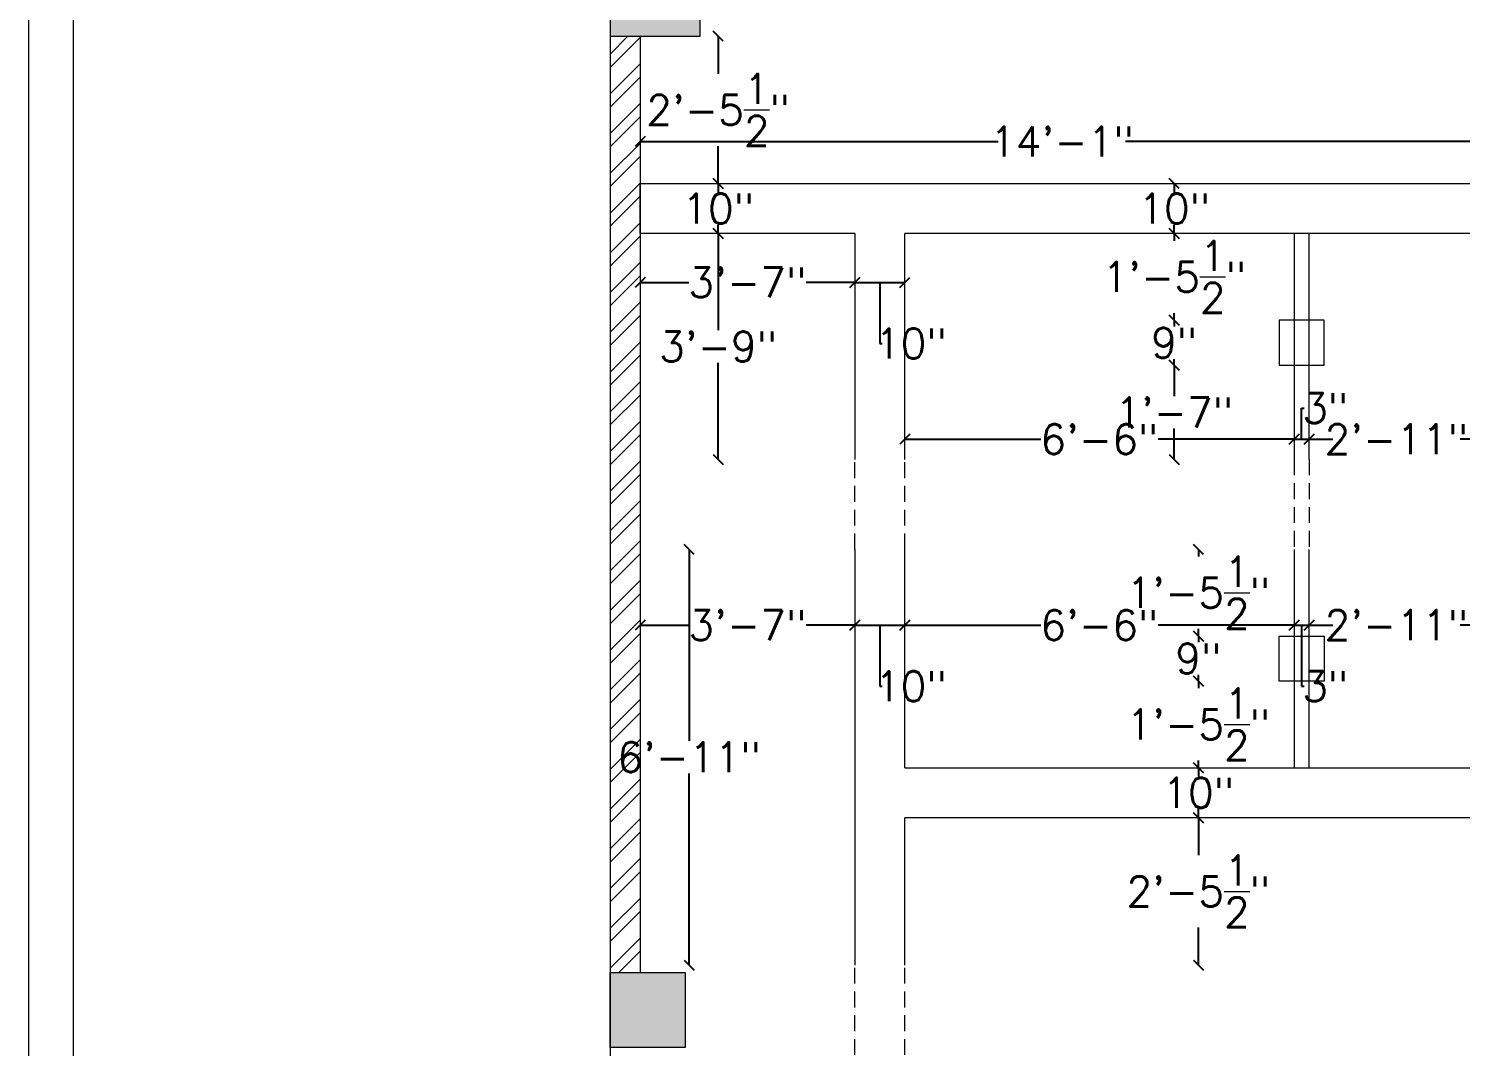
# Model space of a CAD drawing. Header units: inches. Extents: x 111501 to 134888, y 46021 to 52102.
# Drawn here: x 117990.5 to 118277.5, y 48165.2 to 48369.1 of the extents above; entities that cross this region are included whole.
import ezdxf

# ---------------------------------------------------------------- set-up
doc = ezdxf.new("R2010")
doc.units = ezdxf.units.IN
doc.header["$MEASUREMENT"] = 0
doc.linetypes.add('HIDDEN2', pattern=[4.7625, 3.175, -1.5875])
for name, color, linetype, lineweight in [('column', 252, 'Continuous', 9), ('dimension', 250, 'Continuous', 0), ('SHEET', 7, 'Continuous', 30), ('wall', 7, 'Continuous', 9)]:
    doc.layers.add(name, color=color, linetype=linetype, lineweight=lineweight)
doc.layers.add('false ceiling', color=5, linetype='Continuous')
doc.styles.get("Standard").update_dxf_attribs({"font": 'txt.shx', "height": 6})
doc.dimstyles.new('Standard$0', dxfattribs={"dimtxt": 4, "dimasz": 2, "dimexe": 0.125, "dimexo": 0.125, "dimgap": 0.25, "dimtad": 0, "dimtih": 1, "dimtoh": 1, "dimdec": 1, "dimlfac": -1, "dimzin": 0, "dimdsep": 46, "dimlunit": 4, "dimtxsty": 'Standard', "dimblk": 'OBLIQUE', "dimblk1": 'DOTSMALL', "dimblk2": 'DOTSMALL', "dimcen": 0, "dimse1": 1, "dimse2": 1, "dimadec": 0, "dimazin": 0, "dimtfac": 1, "dimtdec": 1, "dimtofl": 0, "dimtmove": 0, "dimatfit": 3, "dimfxl": 1, "dimtolj": 1, "dimtzin": 0, "dimarcsym": 0})

# ---------------------------------------------------------------- blocks, each defined once
blk = doc.blocks.new('_Oblique')
at = {"color": 0, "linetype": 'ByBlock', "lineweight": -2}
blk.add_line((-0.5, -0.5), (0.5, 0.5), dxfattribs=at)
blk = doc.blocks.new('*D627')
at = {"layer": 'Defpoints', "color": 0, "transparency": 16777216}
for p in [(118120.02, 48367.59), (118120.02, 48338.09), (118128.65, 48338.09)]:
    blk.add_point(p, dxfattribs=at)
at = {"layer": 'dimension', "color": 0, "lineweight": -2, "transparency": 16777216}
for p, q in [((118128.65, 48367.59), (118128.65, 48360.09)), ((118128.65, 48338.09), (118128.65, 48345.59))]:
    blk.add_line(p, q, dxfattribs=at)
at = {"layer": 'dimension', "color": 0, "lineweight": -2, "transparency": 16777216, "xscale": 2, "yscale": 2, "zscale": 2}
for p, rotation in [((118128.65, 48367.59), 90), ((118128.65, 48338.09), 270)]:
    blk.add_blockref('_Oblique', p, dxfattribs=dict(at, rotation=rotation))
at = {"layer": 'dimension', "color": 0, "lineweight": 5, "transparency": 16777216, "insert": (118128.65, 48352.84), "char_height": 6, "attachment_point": 5}
blk.add_mtext('\\A1;2\'-5{\\H1.000000x;\\S1/2;}"', dxfattribs=at)
blk = doc.blocks.new('_DOTSMALL')
at = {"color": 0, "linetype": 'ByBlock', "lineweight": -2, "const_width": 0.5}
blk.add_lwpolyline([(-0.0625, 0, 1), (0.0625, 0, 1)], format="xyb", close=True, dxfattribs=at)
blk = doc.blocks.new('*D628')
at = {"layer": 'Defpoints', "color": 0, "lineweight": 5, "transparency": 16777216}
for p in [(118120.02, 48338.09), (118128.65, 48328.09), (118152.27, 48328.09)]:
    blk.add_point(p, dxfattribs=at)
at = {"layer": 'dimension', "color": 0, "lineweight": -2, "transparency": 16777216}
for p, q in [((118128.65, 48338.09), (118128.65, 48336.34)), ((118128.65, 48328.09), (118128.65, 48329.84))]:
    blk.add_line(p, q, dxfattribs=at)
at = {"layer": 'dimension', "color": 0, "lineweight": -2, "transparency": 16777216, "xscale": 2, "yscale": 2, "zscale": 2}
for p, rotation in [((118128.65, 48338.09), 90), ((118128.65, 48328.09), 270)]:
    blk.add_blockref('_Oblique', p, dxfattribs=dict(at, rotation=rotation))
at = {"layer": 'dimension', "color": 0, "lineweight": 5, "transparency": 16777216, "insert": (118128.65, 48333.09), "char_height": 6, "attachment_point": 5}
blk.add_mtext('\\A1;10"', dxfattribs=at)
blk = doc.blocks.new('*D629')
at = {"layer": 'Defpoints', "color": 0, "lineweight": 5, "transparency": 16777216}
for p in [(118142.24, 48264.87), (118122.82, 48181.66), (118145.52, 48181.66)]:
    blk.add_point(p, dxfattribs=at)
at = {"layer": 'dimension', "color": 0, "lineweight": -2, "transparency": 16777216}
for p, q in [((118122.82, 48264.87), (118122.82, 48226.52)), ((118122.82, 48181.66), (118122.82, 48220.02))]:
    blk.add_line(p, q, dxfattribs=at)
at = {"layer": 'dimension', "color": 0, "lineweight": -2, "transparency": 16777216, "xscale": 2, "yscale": 2, "zscale": 2}
for p, rotation in [((118122.82, 48264.87), 90), ((118122.82, 48181.66), 270)]:
    blk.add_blockref('_Oblique', p, dxfattribs=dict(at, rotation=rotation))
at = {"layer": 'dimension', "color": 0, "lineweight": 5, "transparency": 16777216, "insert": (118122.82, 48223.27), "char_height": 6, "attachment_point": 5}
blk.add_mtext('\\A1;6\'-11"', dxfattribs=at)
blk = doc.blocks.new('*D630')
at = {"layer": 'Defpoints', "color": 0, "transparency": 16777216}
for p in [(118113.01, 48328.09), (118156.01, 48328.09), (118156.01, 48318.33)]:
    blk.add_point(p, dxfattribs=at)
at = {"layer": 'dimension', "color": 0, "lineweight": -2, "transparency": 16777216}
for p, q in [((118113.01, 48318.33), (118122.76, 48318.33)), ((118156.01, 48318.33), (118146.26, 48318.33))]:
    blk.add_line(p, q, dxfattribs=at)
at = {"layer": 'dimension', "color": 0, "lineweight": -2, "transparency": 16777216, "xscale": 2, "yscale": 2, "zscale": 2, "rotation": 180}
blk.add_blockref('_Oblique', (118113.01, 48318.33), dxfattribs=at)
at = {"layer": 'dimension', "color": 0, "lineweight": -2, "transparency": 16777216, "xscale": 2, "yscale": 2, "zscale": 2}
blk.add_blockref('_Oblique', (118156.01, 48318.33), dxfattribs=at)
at = {"layer": 'dimension', "color": 0, "lineweight": 5, "transparency": 16777216, "insert": (118134.51, 48318.33), "char_height": 6, "attachment_point": 5}
blk.add_mtext('\\A1;3\'-7"', dxfattribs=at)
blk = doc.blocks.new('*D631')
at = {"layer": 'Defpoints', "color": 0, "lineweight": 5, "transparency": 16777216}
for p in [(118156.01, 48328.09), (118166.01, 48328.09), (118166.01, 48318.33)]:
    blk.add_point(p, dxfattribs=at)
at = {"layer": 'dimension', "color": 0, "lineweight": -2, "transparency": 16777216}
for p, q in [((118156.01, 48318.33), (118166.01, 48318.33)), ((118161.01, 48318.33), (118161.01, 48306.08)), ((118161.01, 48306.08), (118161.51, 48306.08))]:
    blk.add_line(p, q, dxfattribs=at)
at = {"layer": 'dimension', "color": 0, "lineweight": -2, "transparency": 16777216, "xscale": 2, "yscale": 2, "zscale": 2, "rotation": 180}
blk.add_blockref('_Oblique', (118156.01, 48318.33), dxfattribs=at)
at = {"layer": 'dimension', "color": 0, "lineweight": -2, "transparency": 16777216, "xscale": 2, "yscale": 2, "zscale": 2}
blk.add_blockref('_Oblique', (118166.01, 48318.33), dxfattribs=at)
at = {"layer": 'dimension', "color": 0, "lineweight": 5, "transparency": 16777216, "insert": (118167.26, 48306.08), "char_height": 6, "attachment_point": 5}
blk.add_mtext('\\A1;10"', dxfattribs=at)
blk = doc.blocks.new('*D632')
at = {"layer": 'Defpoints', "color": 0, "transparency": 16777216}
for p in [(118224.84, 48211.16), (118241.27, 48211.16), (118237.22, 48181.66)]:
    blk.add_point(p, dxfattribs=at)
at = {"layer": 'dimension', "color": 0, "lineweight": -2, "transparency": 16777216}
for p, q in [((118224.84, 48211.16), (118224.84, 48203.66)), ((118224.84, 48181.66), (118224.84, 48189.16))]:
    blk.add_line(p, q, dxfattribs=at)
at = {"layer": 'dimension', "color": 0, "lineweight": -2, "transparency": 16777216, "xscale": 2, "yscale": 2, "zscale": 2}
for p, rotation in [((118224.84, 48211.16), 90), ((118224.84, 48181.66), 270)]:
    blk.add_blockref('_Oblique', p, dxfattribs=dict(at, rotation=rotation))
at = {"layer": 'dimension', "color": 0, "lineweight": 5, "transparency": 16777216, "insert": (118224.84, 48196.41), "char_height": 6, "attachment_point": 5}
blk.add_mtext('\\A1;2\'-5{\\H1.000000x;\\S1/2;}"', dxfattribs=at)
blk = doc.blocks.new('*D633')
at = {"layer": 'Defpoints', "color": 0, "transparency": 16777216}
for p in [(118224.84, 48221.16), (118233.47, 48221.16), (118233.47, 48211.16)]:
    blk.add_point(p, dxfattribs=at)
at = {"layer": 'dimension', "color": 0, "lineweight": -2, "transparency": 16777216}
for p, q in [((118224.84, 48221.16), (118224.84, 48219.41)), ((118224.84, 48211.16), (118224.84, 48212.91))]:
    blk.add_line(p, q, dxfattribs=at)
at = {"layer": 'dimension', "color": 0, "lineweight": -2, "transparency": 16777216, "xscale": 2, "yscale": 2, "zscale": 2}
for p, rotation in [((118224.84, 48221.16), 90), ((118224.84, 48211.16), 270)]:
    blk.add_blockref('_Oblique', p, dxfattribs=dict(at, rotation=rotation))
at = {"layer": 'dimension', "color": 0, "lineweight": 5, "transparency": 16777216, "insert": (118224.84, 48216.16), "char_height": 6, "attachment_point": 5}
blk.add_mtext('\\A1;10"', dxfattribs=at)
blk = doc.blocks.new('*D634')
at = {"layer": 'Defpoints', "color": 0, "transparency": 16777216}
for p in [(118224.84, 48238.52), (118258.27, 48238.52), (118260.47, 48221.16)]:
    blk.add_point(p, dxfattribs=at)
at = {"layer": 'dimension', "color": 0, "lineweight": -2, "transparency": 16777216}
for p, q in [((118224.84, 48238.52), (118224.84, 48237.09)), ((118224.84, 48221.16), (118224.84, 48222.59))]:
    blk.add_line(p, q, dxfattribs=at)
at = {"layer": 'dimension', "color": 0, "lineweight": -2, "transparency": 16777216, "xscale": 2, "yscale": 2, "zscale": 2}
for p, rotation in [((118224.84, 48238.52), 90), ((118224.84, 48221.16), 270)]:
    blk.add_blockref('_Oblique', p, dxfattribs=dict(at, rotation=rotation))
at = {"layer": 'dimension', "color": 0, "lineweight": 5, "transparency": 16777216, "insert": (118224.84, 48229.84), "char_height": 6, "attachment_point": 5}
blk.add_mtext('\\A1;1\'-5{\\H1.000000x;\\S1/2;}"', dxfattribs=at)
blk = doc.blocks.new('*D635')
at = {"layer": 'Defpoints', "color": 0, "lineweight": 5, "transparency": 16777216}
for p in [(118224.84, 48247.52), (118258.27, 48247.52), (118258.27, 48238.52)]:
    blk.add_point(p, dxfattribs=at)
at = {"layer": 'dimension', "color": 0, "lineweight": -2, "transparency": 16777216}
for p, q in [((118224.84, 48247.52), (118224.84, 48246.27)), ((118224.84, 48238.52), (118224.84, 48239.77))]:
    blk.add_line(p, q, dxfattribs=at)
at = {"layer": 'dimension', "color": 0, "lineweight": -2, "transparency": 16777216, "xscale": 2, "yscale": 2, "zscale": 2}
for p, rotation in [((118224.84, 48247.52), 90), ((118224.84, 48238.52), 270)]:
    blk.add_blockref('_Oblique', p, dxfattribs=dict(at, rotation=rotation))
at = {"layer": 'dimension', "color": 0, "lineweight": 5, "transparency": 16777216, "insert": (118224.84, 48243.02), "char_height": 6, "attachment_point": 5}
blk.add_mtext('\\A1;9"', dxfattribs=at)
blk = doc.blocks.new('*D636')
at = {"layer": 'Defpoints', "color": 0, "lineweight": 5, "transparency": 16777216}
for p in [(118224.84, 48264.87), (118246.15, 48264.87), (118258.27, 48247.52)]:
    blk.add_point(p, dxfattribs=at)
at = {"layer": 'dimension', "color": 0, "lineweight": -2, "transparency": 16777216}
for p, q in [((118224.84, 48264.87), (118224.84, 48263.44)), ((118224.84, 48247.52), (118224.84, 48248.94))]:
    blk.add_line(p, q, dxfattribs=at)
at = {"layer": 'dimension', "color": 0, "lineweight": -2, "transparency": 16777216, "xscale": 2, "yscale": 2, "zscale": 2}
for p, rotation in [((118224.84, 48264.87), 90), ((118224.84, 48247.52), 270)]:
    blk.add_blockref('_Oblique', p, dxfattribs=dict(at, rotation=rotation))
at = {"layer": 'dimension', "color": 0, "lineweight": 5, "transparency": 16777216, "insert": (118224.84, 48256.19), "char_height": 6, "attachment_point": 5}
blk.add_mtext('\\A1;1\'-5{\\H1.000000x;\\S1/2;}"', dxfattribs=at)
blk = doc.blocks.new('*D637')
at = {"layer": 'Defpoints', "color": 0, "lineweight": 5, "transparency": 16777216}
for p in [(118220.01, 48338.09), (118258.33, 48338.09), (118241.31, 48328.09)]:
    blk.add_point(p, dxfattribs=at)
at = {"layer": 'dimension', "color": 0, "lineweight": -2, "transparency": 16777216}
for p, q in [((118220.01, 48338.09), (118220.01, 48336.34)), ((118220.01, 48328.09), (118220.01, 48329.84))]:
    blk.add_line(p, q, dxfattribs=at)
at = {"layer": 'dimension', "color": 0, "lineweight": -2, "transparency": 16777216, "xscale": 2, "yscale": 2, "zscale": 2}
for p, rotation in [((118220.01, 48338.09), 90), ((118220.01, 48328.09), 270)]:
    blk.add_blockref('_Oblique', p, dxfattribs=dict(at, rotation=rotation))
at = {"layer": 'dimension', "color": 0, "lineweight": 5, "transparency": 16777216, "insert": (118220.01, 48333.09), "char_height": 6, "attachment_point": 5}
blk.add_mtext('\\A1;10"', dxfattribs=at)
blk = doc.blocks.new('*D638')
at = {"layer": 'Defpoints', "color": 0, "transparency": 16777216}
for p in [(118166.01, 48286.92), (118166.01, 48279.12), (118244.01, 48279.12)]:
    blk.add_point(p, dxfattribs=at)
at = {"layer": 'dimension', "color": 0, "lineweight": -2, "transparency": 16777216}
for p, q in [((118166.01, 48286.92), (118193.26, 48286.92)), ((118244.01, 48286.92), (118216.76, 48286.92))]:
    blk.add_line(p, q, dxfattribs=at)
at = {"layer": 'dimension', "color": 0, "lineweight": -2, "transparency": 16777216, "xscale": 2, "yscale": 2, "zscale": 2, "rotation": 180}
blk.add_blockref('_Oblique', (118166.01, 48286.92), dxfattribs=at)
at = {"layer": 'dimension', "color": 0, "lineweight": -2, "transparency": 16777216, "xscale": 2, "yscale": 2, "zscale": 2}
blk.add_blockref('_Oblique', (118244.01, 48286.92), dxfattribs=at)
at = {"layer": 'dimension', "color": 0, "lineweight": 5, "transparency": 16777216, "insert": (118205.01, 48286.92), "char_height": 6, "attachment_point": 5}
blk.add_mtext('\\A1;6\'-6"', dxfattribs=at)
blk = doc.blocks.new('*D639')
at = {"layer": 'Defpoints', "color": 0, "lineweight": 5, "transparency": 16777216}
for p in [(118247.01, 48286.92), (118244.01, 48281.79), (118247.01, 48282.87)]:
    blk.add_point(p, dxfattribs=at)
at = {"layer": 'dimension', "color": 0, "lineweight": -2, "transparency": 16777216}
for p, q in [((118245.51, 48286.92), (118245.51, 48293.17)), ((118245.51, 48293.17), (118246.01, 48293.17)), ((118244.01, 48286.92), (118247.01, 48286.92))]:
    blk.add_line(p, q, dxfattribs=at)
at = {"layer": 'dimension', "color": 0, "lineweight": -2, "transparency": 16777216, "xscale": 2, "yscale": 2, "zscale": 2, "rotation": 180}
blk.add_blockref('_Oblique', (118244.01, 48286.92), dxfattribs=at)
at = {"layer": 'dimension', "color": 0, "lineweight": -2, "transparency": 16777216, "xscale": 2, "yscale": 2, "zscale": 2}
blk.add_blockref('_Oblique', (118247.01, 48286.92), dxfattribs=at)
at = {"layer": 'dimension', "color": 0, "lineweight": 5, "transparency": 16777216, "insert": (118250.26, 48293.17), "char_height": 6, "attachment_point": 5}
blk.add_mtext('\\A1;3"', dxfattribs=at)
blk = doc.blocks.new('*D640')
at = {"layer": 'Defpoints', "color": 0, "lineweight": 5, "transparency": 16777216}
for p in [(118282.01, 48288.68), (118282.01, 48286.92), (118247.01, 48279.12)]:
    blk.add_point(p, dxfattribs=at)
at = {"layer": 'dimension', "color": 0, "lineweight": -2, "transparency": 16777216}
for p, q in [((118247.01, 48286.92), (118251.76, 48286.92)), ((118282.01, 48286.92), (118277.26, 48286.92))]:
    blk.add_line(p, q, dxfattribs=at)
at = {"layer": 'dimension', "color": 0, "lineweight": -2, "transparency": 16777216, "xscale": 2, "yscale": 2, "zscale": 2, "rotation": 180}
blk.add_blockref('_Oblique', (118247.01, 48286.92), dxfattribs=at)
at = {"layer": 'dimension', "color": 0, "lineweight": -2, "transparency": 16777216, "xscale": 2, "yscale": 2, "zscale": 2}
blk.add_blockref('_Oblique', (118282.01, 48286.92), dxfattribs=at)
at = {"layer": 'dimension', "color": 0, "lineweight": 5, "transparency": 16777216, "insert": (118264.51, 48286.92), "char_height": 6, "attachment_point": 5}
blk.add_mtext('\\A1;2\'-11"', dxfattribs=at)
blk = doc.blocks.new('*D1123')
at = {"layer": 'Defpoints', "color": 0, "transparency": 16777216}
for p in [(118128.65, 48328.09), (118141.89, 48328.09), (118136.26, 48282.87)]:
    blk.add_point(p, dxfattribs=at)
at = {"layer": 'dimension', "color": 0, "lineweight": -2, "transparency": 16777216}
for p, q in [((118128.65, 48328.09), (118128.65, 48308.73)), ((118128.65, 48282.87), (118128.65, 48302.23))]:
    blk.add_line(p, q, dxfattribs=at)
at = {"layer": 'dimension', "color": 0, "lineweight": -2, "transparency": 16777216, "xscale": 2, "yscale": 2, "zscale": 2}
for p, rotation in [((118128.65, 48328.09), 90), ((118128.65, 48282.87), 270)]:
    blk.add_blockref('_Oblique', p, dxfattribs=dict(at, rotation=rotation))
at = {"layer": 'dimension', "color": 0, "lineweight": 5, "transparency": 16777216, "insert": (118128.65, 48305.48), "char_height": 6, "attachment_point": 5}
blk.add_mtext('\\A1;3\'-9"', dxfattribs=at)
blk = doc.blocks.new('*D1341')
at = {"layer": 'Defpoints', "color": 0, "lineweight": 5, "transparency": 16777216}
for p in [(118241.31, 48328.09), (118220.01, 48310.73), (118241.01, 48310.73)]:
    blk.add_point(p, dxfattribs=at)
at = {"layer": 'dimension', "color": 0, "lineweight": -2, "transparency": 16777216}
for p, q in [((118220.01, 48328.09), (118220.01, 48326.66)), ((118220.01, 48310.73), (118220.01, 48312.16))]:
    blk.add_line(p, q, dxfattribs=at)
at = {"layer": 'dimension', "color": 0, "lineweight": -2, "transparency": 16777216, "xscale": 2, "yscale": 2, "zscale": 2}
for p, rotation in [((118220.01, 48328.09), 90), ((118220.01, 48310.73), 270)]:
    blk.add_blockref('_Oblique', p, dxfattribs=dict(at, rotation=rotation))
at = {"layer": 'dimension', "color": 0, "lineweight": 5, "transparency": 16777216, "insert": (118220.01, 48319.41), "char_height": 6, "attachment_point": 5}
blk.add_mtext('\\A1;1\'-5{\\H1.000000x;\\S1/2;}"', dxfattribs=at)
blk = doc.blocks.new('*D1342')
at = {"layer": 'Defpoints', "color": 0, "lineweight": 5, "transparency": 16777216}
for p in [(118253.43, 48310.73), (118220.01, 48301.73), (118253.43, 48301.73)]:
    blk.add_point(p, dxfattribs=at)
at = {"layer": 'dimension', "color": 0, "lineweight": -2, "transparency": 16777216}
for p, q in [((118220.01, 48310.73), (118220.01, 48309.48)), ((118220.01, 48301.73), (118220.01, 48302.98))]:
    blk.add_line(p, q, dxfattribs=at)
at = {"layer": 'dimension', "color": 0, "lineweight": -2, "transparency": 16777216, "xscale": 2, "yscale": 2, "zscale": 2}
for p, rotation in [((118220.01, 48310.73), 90), ((118220.01, 48301.73), 270)]:
    blk.add_blockref('_Oblique', p, dxfattribs=dict(at, rotation=rotation))
at = {"layer": 'dimension', "color": 0, "lineweight": 5, "transparency": 16777216, "insert": (118220.01, 48306.23), "char_height": 6, "attachment_point": 5}
blk.add_mtext('\\A1;9"', dxfattribs=at)
blk = doc.blocks.new('*D1343')
at = {"layer": 'Defpoints', "color": 0, "lineweight": 5, "transparency": 16777216}
for p in [(118253.43, 48301.73), (118220.01, 48282.87), (118250.04, 48282.87)]:
    blk.add_point(p, dxfattribs=at)
at = {"layer": 'dimension', "color": 0, "lineweight": -2, "transparency": 16777216}
for p, q in [((118220.01, 48301.73), (118220.01, 48295.55)), ((118220.01, 48282.87), (118220.01, 48289.05))]:
    blk.add_line(p, q, dxfattribs=at)
at = {"layer": 'dimension', "color": 0, "lineweight": -2, "transparency": 16777216, "xscale": 2, "yscale": 2, "zscale": 2}
for p, rotation in [((118220.01, 48301.73), 90), ((118220.01, 48282.87), 270)]:
    blk.add_blockref('_Oblique', p, dxfattribs=dict(at, rotation=rotation))
at = {"layer": 'dimension', "color": 0, "lineweight": 5, "transparency": 16777216, "insert": (118220.01, 48292.3), "char_height": 6, "attachment_point": 5}
blk.add_mtext('\\A1;1\'-7"', dxfattribs=at)
blk = doc.blocks.new('*D1348')
at = {"layer": 'Defpoints', "color": 0, "transparency": 16777216}
for p in [(118156.01, 48257.82), (118113.01, 48256.99), (118156.01, 48249.71)]:
    blk.add_point(p, dxfattribs=at)
at = {"layer": 'dimension', "color": 0, "lineweight": -2, "transparency": 16777216}
for p, q in [((118113.01, 48249.71), (118122.76, 48249.71)), ((118156.01, 48249.71), (118146.26, 48249.71))]:
    blk.add_line(p, q, dxfattribs=at)
at = {"layer": 'dimension', "color": 0, "lineweight": -2, "transparency": 16777216, "xscale": 2, "yscale": 2, "zscale": 2, "rotation": 180}
blk.add_blockref('_Oblique', (118113.01, 48249.71), dxfattribs=at)
at = {"layer": 'dimension', "color": 0, "lineweight": -2, "transparency": 16777216, "xscale": 2, "yscale": 2, "zscale": 2}
blk.add_blockref('_Oblique', (118156.01, 48249.71), dxfattribs=at)
at = {"layer": 'dimension', "color": 0, "lineweight": 5, "transparency": 16777216, "insert": (118134.51, 48249.71), "char_height": 6, "attachment_point": 5}
blk.add_mtext('\\A1;3\'-7"', dxfattribs=at)
blk = doc.blocks.new('*D1349')
at = {"layer": 'Defpoints', "color": 0, "lineweight": 5, "transparency": 16777216}
for p in [(118156.01, 48257.82), (118166.01, 48259.05), (118166.01, 48249.71)]:
    blk.add_point(p, dxfattribs=at)
at = {"layer": 'dimension', "color": 0, "lineweight": -2, "transparency": 16777216}
for p, q in [((118156.01, 48249.71), (118166.01, 48249.71)), ((118161.01, 48249.71), (118161.01, 48237.46)), ((118161.01, 48237.46), (118161.51, 48237.46))]:
    blk.add_line(p, q, dxfattribs=at)
at = {"layer": 'dimension', "color": 0, "lineweight": -2, "transparency": 16777216, "xscale": 2, "yscale": 2, "zscale": 2, "rotation": 180}
blk.add_blockref('_Oblique', (118156.01, 48249.71), dxfattribs=at)
at = {"layer": 'dimension', "color": 0, "lineweight": -2, "transparency": 16777216, "xscale": 2, "yscale": 2, "zscale": 2}
blk.add_blockref('_Oblique', (118166.01, 48249.71), dxfattribs=at)
at = {"layer": 'dimension', "color": 0, "lineweight": 5, "transparency": 16777216, "insert": (118167.26, 48237.46), "char_height": 6, "attachment_point": 5}
blk.add_mtext('\\A1;10"', dxfattribs=at)
blk = doc.blocks.new('*D1350')
at = {"layer": 'Defpoints', "color": 0, "lineweight": 5, "transparency": 16777216}
for p in [(118166.01, 48259.05), (118244.01, 48252.92), (118244.01, 48249.71)]:
    blk.add_point(p, dxfattribs=at)
at = {"layer": 'dimension', "color": 0, "lineweight": -2, "transparency": 16777216}
for p, q in [((118166.01, 48249.71), (118193.26, 48249.71)), ((118244.01, 48249.71), (118216.76, 48249.71))]:
    blk.add_line(p, q, dxfattribs=at)
at = {"layer": 'dimension', "color": 0, "lineweight": -2, "transparency": 16777216, "xscale": 2, "yscale": 2, "zscale": 2, "rotation": 180}
blk.add_blockref('_Oblique', (118166.01, 48249.71), dxfattribs=at)
at = {"layer": 'dimension', "color": 0, "lineweight": -2, "transparency": 16777216, "xscale": 2, "yscale": 2, "zscale": 2}
blk.add_blockref('_Oblique', (118244.01, 48249.71), dxfattribs=at)
at = {"layer": 'dimension', "color": 0, "lineweight": 5, "transparency": 16777216, "insert": (118205.01, 48249.71), "char_height": 6, "attachment_point": 5}
blk.add_mtext('\\A1;6\'-6"', dxfattribs=at)
blk = doc.blocks.new('*D1351')
at = {"layer": 'Defpoints', "color": 0, "lineweight": 5, "transparency": 16777216}
for p in [(118247.01, 48257.39), (118244.01, 48252.92), (118247.01, 48249.71)]:
    blk.add_point(p, dxfattribs=at)
at = {"layer": 'dimension', "color": 0, "lineweight": -2, "transparency": 16777216}
for p, q in [((118244.01, 48249.71), (118247.01, 48249.71)), ((118245.51, 48249.71), (118245.51, 48237.46)), ((118245.51, 48237.46), (118246.01, 48237.46))]:
    blk.add_line(p, q, dxfattribs=at)
at = {"layer": 'dimension', "color": 0, "lineweight": -2, "transparency": 16777216, "xscale": 2, "yscale": 2, "zscale": 2, "rotation": 180}
blk.add_blockref('_Oblique', (118244.01, 48249.71), dxfattribs=at)
at = {"layer": 'dimension', "color": 0, "lineweight": -2, "transparency": 16777216, "xscale": 2, "yscale": 2, "zscale": 2}
blk.add_blockref('_Oblique', (118247.01, 48249.71), dxfattribs=at)
at = {"layer": 'dimension', "color": 0, "lineweight": 5, "transparency": 16777216, "insert": (118250.26, 48237.46), "char_height": 6, "attachment_point": 5}
blk.add_mtext('\\A1;3"', dxfattribs=at)
blk = doc.blocks.new('*D1352')
at = {"layer": 'Defpoints', "color": 0, "lineweight": 5, "transparency": 16777216}
for p in [(118247.01, 48257.39), (118282.01, 48258.72), (118282.01, 48249.71)]:
    blk.add_point(p, dxfattribs=at)
at = {"layer": 'dimension', "color": 0, "lineweight": -2, "transparency": 16777216}
for p, q in [((118247.01, 48249.71), (118251.76, 48249.71)), ((118282.01, 48249.71), (118277.26, 48249.71))]:
    blk.add_line(p, q, dxfattribs=at)
at = {"layer": 'dimension', "color": 0, "lineweight": -2, "transparency": 16777216, "xscale": 2, "yscale": 2, "zscale": 2, "rotation": 180}
blk.add_blockref('_Oblique', (118247.01, 48249.71), dxfattribs=at)
at = {"layer": 'dimension', "color": 0, "lineweight": -2, "transparency": 16777216, "xscale": 2, "yscale": 2, "zscale": 2}
blk.add_blockref('_Oblique', (118282.01, 48249.71), dxfattribs=at)
at = {"layer": 'dimension', "color": 0, "lineweight": 5, "transparency": 16777216, "insert": (118264.51, 48249.71), "char_height": 6, "attachment_point": 5}
blk.add_mtext('\\A1;2\'-11"', dxfattribs=at)
blk = doc.blocks.new('*D1372')
at = {"layer": 'Defpoints', "color": 0, "transparency": 16777216}
for p in [(118282.01, 48346.5), (118113.01, 48344.79), (118282.01, 48344.79)]:
    blk.add_point(p, dxfattribs=at)
at = {"layer": 'dimension', "color": 0, "lineweight": -2, "transparency": 16777216}
for p, q in [((118113.01, 48346.5), (118184.76, 48346.5)), ((118282.01, 48346.5), (118210.26, 48346.5))]:
    blk.add_line(p, q, dxfattribs=at)
at = {"layer": 'dimension', "color": 0, "lineweight": -2, "transparency": 16777216, "xscale": 2, "yscale": 2, "zscale": 2, "rotation": 180}
blk.add_blockref('_Oblique', (118113.01, 48346.5), dxfattribs=at)
at = {"layer": 'dimension', "color": 0, "lineweight": -2, "transparency": 16777216, "xscale": 2, "yscale": 2, "zscale": 2}
blk.add_blockref('_Oblique', (118282.01, 48346.5), dxfattribs=at)
at = {"layer": 'dimension', "color": 0, "lineweight": 5, "transparency": 16777216, "insert": (118197.51, 48346.5), "char_height": 6, "attachment_point": 5}
blk.add_mtext('\\A1;14\'-1"', dxfattribs=at)

msp = doc.modelspace()

# ---------------------------------------------------------------- hatches: boundary and pattern name
at = {"layer": 'column'}
msp.add_hatch(color=256, dxfattribs=at).paths.add_polyline_path([(118107.01, 48385.59), (118107.01, 48367.59), (118125.01, 48367.59), (118125.01, 48385.59)])
h = msp.add_hatch(color=256, dxfattribs=at)
h.paths.add_polyline_path([(118107.01, 48176.21), (118107.01, 48165.21), (118118.01, 48165.21), (118118.01, 48176.21)])
h.paths.add_polyline_path([(118118.01, 48176.21), (118118.01, 48180.21), (118107.01, 48180.21), (118107.01, 48176.21)])
h.paths.add_polyline_path([(118118.01, 48165.21), (118122.01, 48165.21), (118122.01, 48176.21), (118118.01, 48176.21)])
h.paths.add_polyline_path([(118122.01, 48180.21), (118118.01, 48180.21), (118118.01, 48176.21), (118122.01, 48176.21)])
at = {"layer": 'wall', "lineweight": 5}
h = msp.add_hatch(dxfattribs=at)
h.set_pattern_fill('ANSI32', color=256, scale=15, style=0)
h.set_pattern_definition([(45, (19179.7154, 650.7016), (-3.97747564, 3.97747564), []), (45, (19182.367, 650.7016), (-3.97747564, 3.97747564), [])])
h.paths.add_polyline_path([(118107.01, 48180.16), (118113.01, 48180.16), (118113.01, 48367.59), (118107.01, 48367.59)])
h.paths.add_polyline_path([(118107.01, 48557.01), (118107.01, 48385.59), (118113.01, 48385.59), (118113.01, 48557.01)])

# ---------------------------------------------------------------- linework, layer by layer
at = {"layer": 'column'}
for points in [[(118125.01, 48385.59), (118107.01, 48385.59), (118107.01, 48367.59), (118125.01, 48367.59)], [(118107.01, 48180.16), (118122.01, 48180.16), (118122.01, 48165.16), (118107.01, 48165.16)]]:
    msp.add_lwpolyline(points, close=True, dxfattribs=at)
at = {"layer": 'false ceiling', "linetype": 'HIDDEN2', "lineweight": 5}
for p, q in [((118156.01, 48264.87), (118156.01, 48282.87)), ((118166.01, 48264.87), (118166.01, 48282.87)), ((118244.01, 48282.87), (118244.01, 48264.87)), ((118247.01, 48282.87), (118247.01, 48264.87)), ((118156.01, 48163.66), (118156.01, 48181.66)), ((118166.01, 48163.66), (118166.01, 48181.66))]:
    msp.add_line(p, q, dxfattribs=at)
at = {"layer": 'false ceiling', "lineweight": 5}
for points in [[(118156.01, 48328.09), (118113.01, 48328.09), (118113.01, 48338.09), (118282.01, 48338.09), (118282.01, 48328.09), (118166.01, 48328.09)], [(118156.01, 48328.09), (118156.01, 48282.87)], [(118166.01, 48282.87), (118166.01, 48328.09)], [(118247.01, 48282.87), (118247.01, 48328.09), (118244.01, 48328.09), (118244.01, 48282.87)], [(118156.01, 48264.87), (118156.01, 48181.66)], [(118166.01, 48221.16), (118166.01, 48264.87)], [(118244.01, 48264.87), (118244.01, 48221.16), (118247.01, 48221.16), (118247.01, 48264.87)], [(118166.01, 48221.16), (118282.01, 48221.16), (118282.01, 48211.16), (118166.01, 48211.16)], [(118166.01, 48181.66), (118166.01, 48211.16)]]:
    msp.add_lwpolyline(points, dxfattribs=at)
for points in [[(118241.01, 48301.73), (118250.01, 48301.73), (118250.01, 48310.73), (118241.01, 48310.73)], [(118241.01, 48247.52), (118250.01, 48247.52), (118250.01, 48238.52), (118241.01, 48238.52)]]:
    msp.add_lwpolyline(points, close=True, dxfattribs=at)
at = {"layer": 'SHEET', "color": 0, "lineweight": 5, "ltscale": 25}
for points in [[(117990.52, 46902.66), (119292.45, 46902.66), (119292.45, 48725.76), (117990.52, 48725.76)], [(117999.45, 46911.58), (119283.53, 46911.58), (119283.53, 48716.84), (117999.45, 48716.84)]]:
    msp.add_lwpolyline(points, close=True, dxfattribs=at)
at = {"layer": 'wall'}
for p, q in [((118107.01, 48369.09), (118107.01, 47976.23)), ((118113.01, 48367.59), (118113.01, 48180.16))]:
    msp.add_line(p, q, dxfattribs=at)

# ---------------------------------------------------------------- dimensions: what is measured, and where the dimension line sits
at = {"layer": 'dimension', "lineweight": 5}
for base, p1, p2, picture, middle in [((118128.65, 48338.09), (118120.02, 48367.59), (118120.02, 48338.09), '*D627', (118128.65, 48352.84)), ((118128.65, 48328.09), (118136.26, 48282.87), (118141.89, 48328.09), '*D1123', (118128.65, 48305.48)), ((118224.84, 48238.52), (118260.47, 48221.16), (118258.27, 48238.52), '*D634', (118224.84, 48229.84)), ((118224.84, 48221.16), (118233.47, 48211.16), (118233.47, 48221.16), '*D633', (118224.84, 48216.16)), ((118224.84, 48211.16), (118237.22, 48181.66), (118241.27, 48211.16), '*D632', (118224.84, 48196.41))]:
    dim = msp.add_linear_dim(base=base, p1=p1, p2=p2, angle=90, dimstyle='Standard$0', dxfattribs=at)
    dim.commit()
    dim.dimension.update_dxf_attribs({"geometry": picture, "text_midpoint": middle})
for base, p1, p2, picture, middle in [((118282.01, 48346.5), (118113.01, 48344.79), (118282.01, 48344.79), '*D1372', (118197.51, 48346.5)), ((118156.01, 48318.33), (118113.01, 48328.09), (118156.01, 48328.09), '*D630', (118134.51, 48318.33)), ((118166.01, 48286.92), (118244.01, 48279.12), (118166.01, 48279.12), '*D638', (118205.01, 48286.92)), ((118156.01, 48249.71), (118113.01, 48256.99), (118156.01, 48257.82), '*D1348', (118134.51, 48249.71))]:
    dim = msp.add_linear_dim(base=base, p1=p1, p2=p2, dimstyle='Standard$0', dxfattribs=at)
    dim.commit()
    dim.dimension.update_dxf_attribs({"geometry": picture, "text_midpoint": middle})
for base, p1, p2, override, picture, middle in [((118128.65, 48328.09), (118120.02, 48338.09), (118152.27, 48328.09), {"dimtmove": 1}, '*D628', (118128.65, 48333.09)), ((118220.01, 48338.09), (118241.31, 48328.09), (118258.33, 48338.09), {"dimtmove": 1}, '*D637', (118220.01, 48333.09)), ((118220.01, 48310.73), (118241.31, 48328.09), (118241.01, 48310.73), {"dimtmove": 1}, '*D1341', (118220.01, 48319.41)), ((118220.01, 48301.73), (118253.43, 48310.73), (118253.43, 48301.73), {"dimtmove": 1}, '*D1342', (118220.01, 48306.23)), ((118220.01, 48282.87), (118253.43, 48301.73), (118250.04, 48282.87), {"dimtmove": 1}, '*D1343', (118220.01, 48292.3)), ((118122.82, 48181.66), (118142.24, 48264.87), (118145.52, 48181.66), {"dimdec": 0, "dimtmove": 1}, '*D629', (118122.82, 48223.27)), ((118224.8404, 48264.8731), (118258.2658, 48247.5163), (118246.1452, 48264.8731), {"dimtmove": 1}, '*D636', (118224.8404, 48256.1947)), ((118224.84, 48247.52), (118258.27, 48238.52), (118258.27, 48247.52), {"dimtmove": 1}, '*D635', (118224.84, 48243.02))]:
    dim = msp.add_linear_dim(base=base, p1=p1, p2=p2, angle=90, dimstyle='Standard$0', override=override, dxfattribs=at)
    dim.commit()
    dim.dimension.update_dxf_attribs({"geometry": picture, "text_midpoint": middle})
for base, p1, p2, picture, middle in [((118166.01, 48318.33), (118156.01, 48328.09), (118166.01, 48328.09), '*D631', (118161.76, 48306.08)), ((118247.01, 48286.92), (118244.01, 48281.79), (118247.01, 48282.87), '*D639', (118246.26, 48293.17)), ((118282.01, 48286.92), (118247.01, 48279.12), (118282.01, 48288.68), '*D640', (118264.51, 48286.92)), ((118166.01, 48249.71), (118156.01, 48257.82), (118166.01, 48259.05), '*D1349', (118161.76, 48237.46)), ((118244.01, 48249.71), (118166.01, 48259.05), (118244.01, 48252.92), '*D1350', (118205.01, 48249.71)), ((118247.01, 48249.71), (118244.01, 48252.92), (118247.01, 48257.39), '*D1351', (118246.26, 48237.46)), ((118282.01, 48249.71), (118247.01, 48257.39), (118282.01, 48258.72), '*D1352', (118264.51, 48249.71))]:
    dim = msp.add_linear_dim(base=base, p1=p1, p2=p2, dimstyle='Standard$0', override={"dimtmove": 1}, dxfattribs=at)
    dim.commit()
    dim.dimension.update_dxf_attribs({"geometry": picture, "text_midpoint": middle})

doc.saveas('drawing.dxf')
